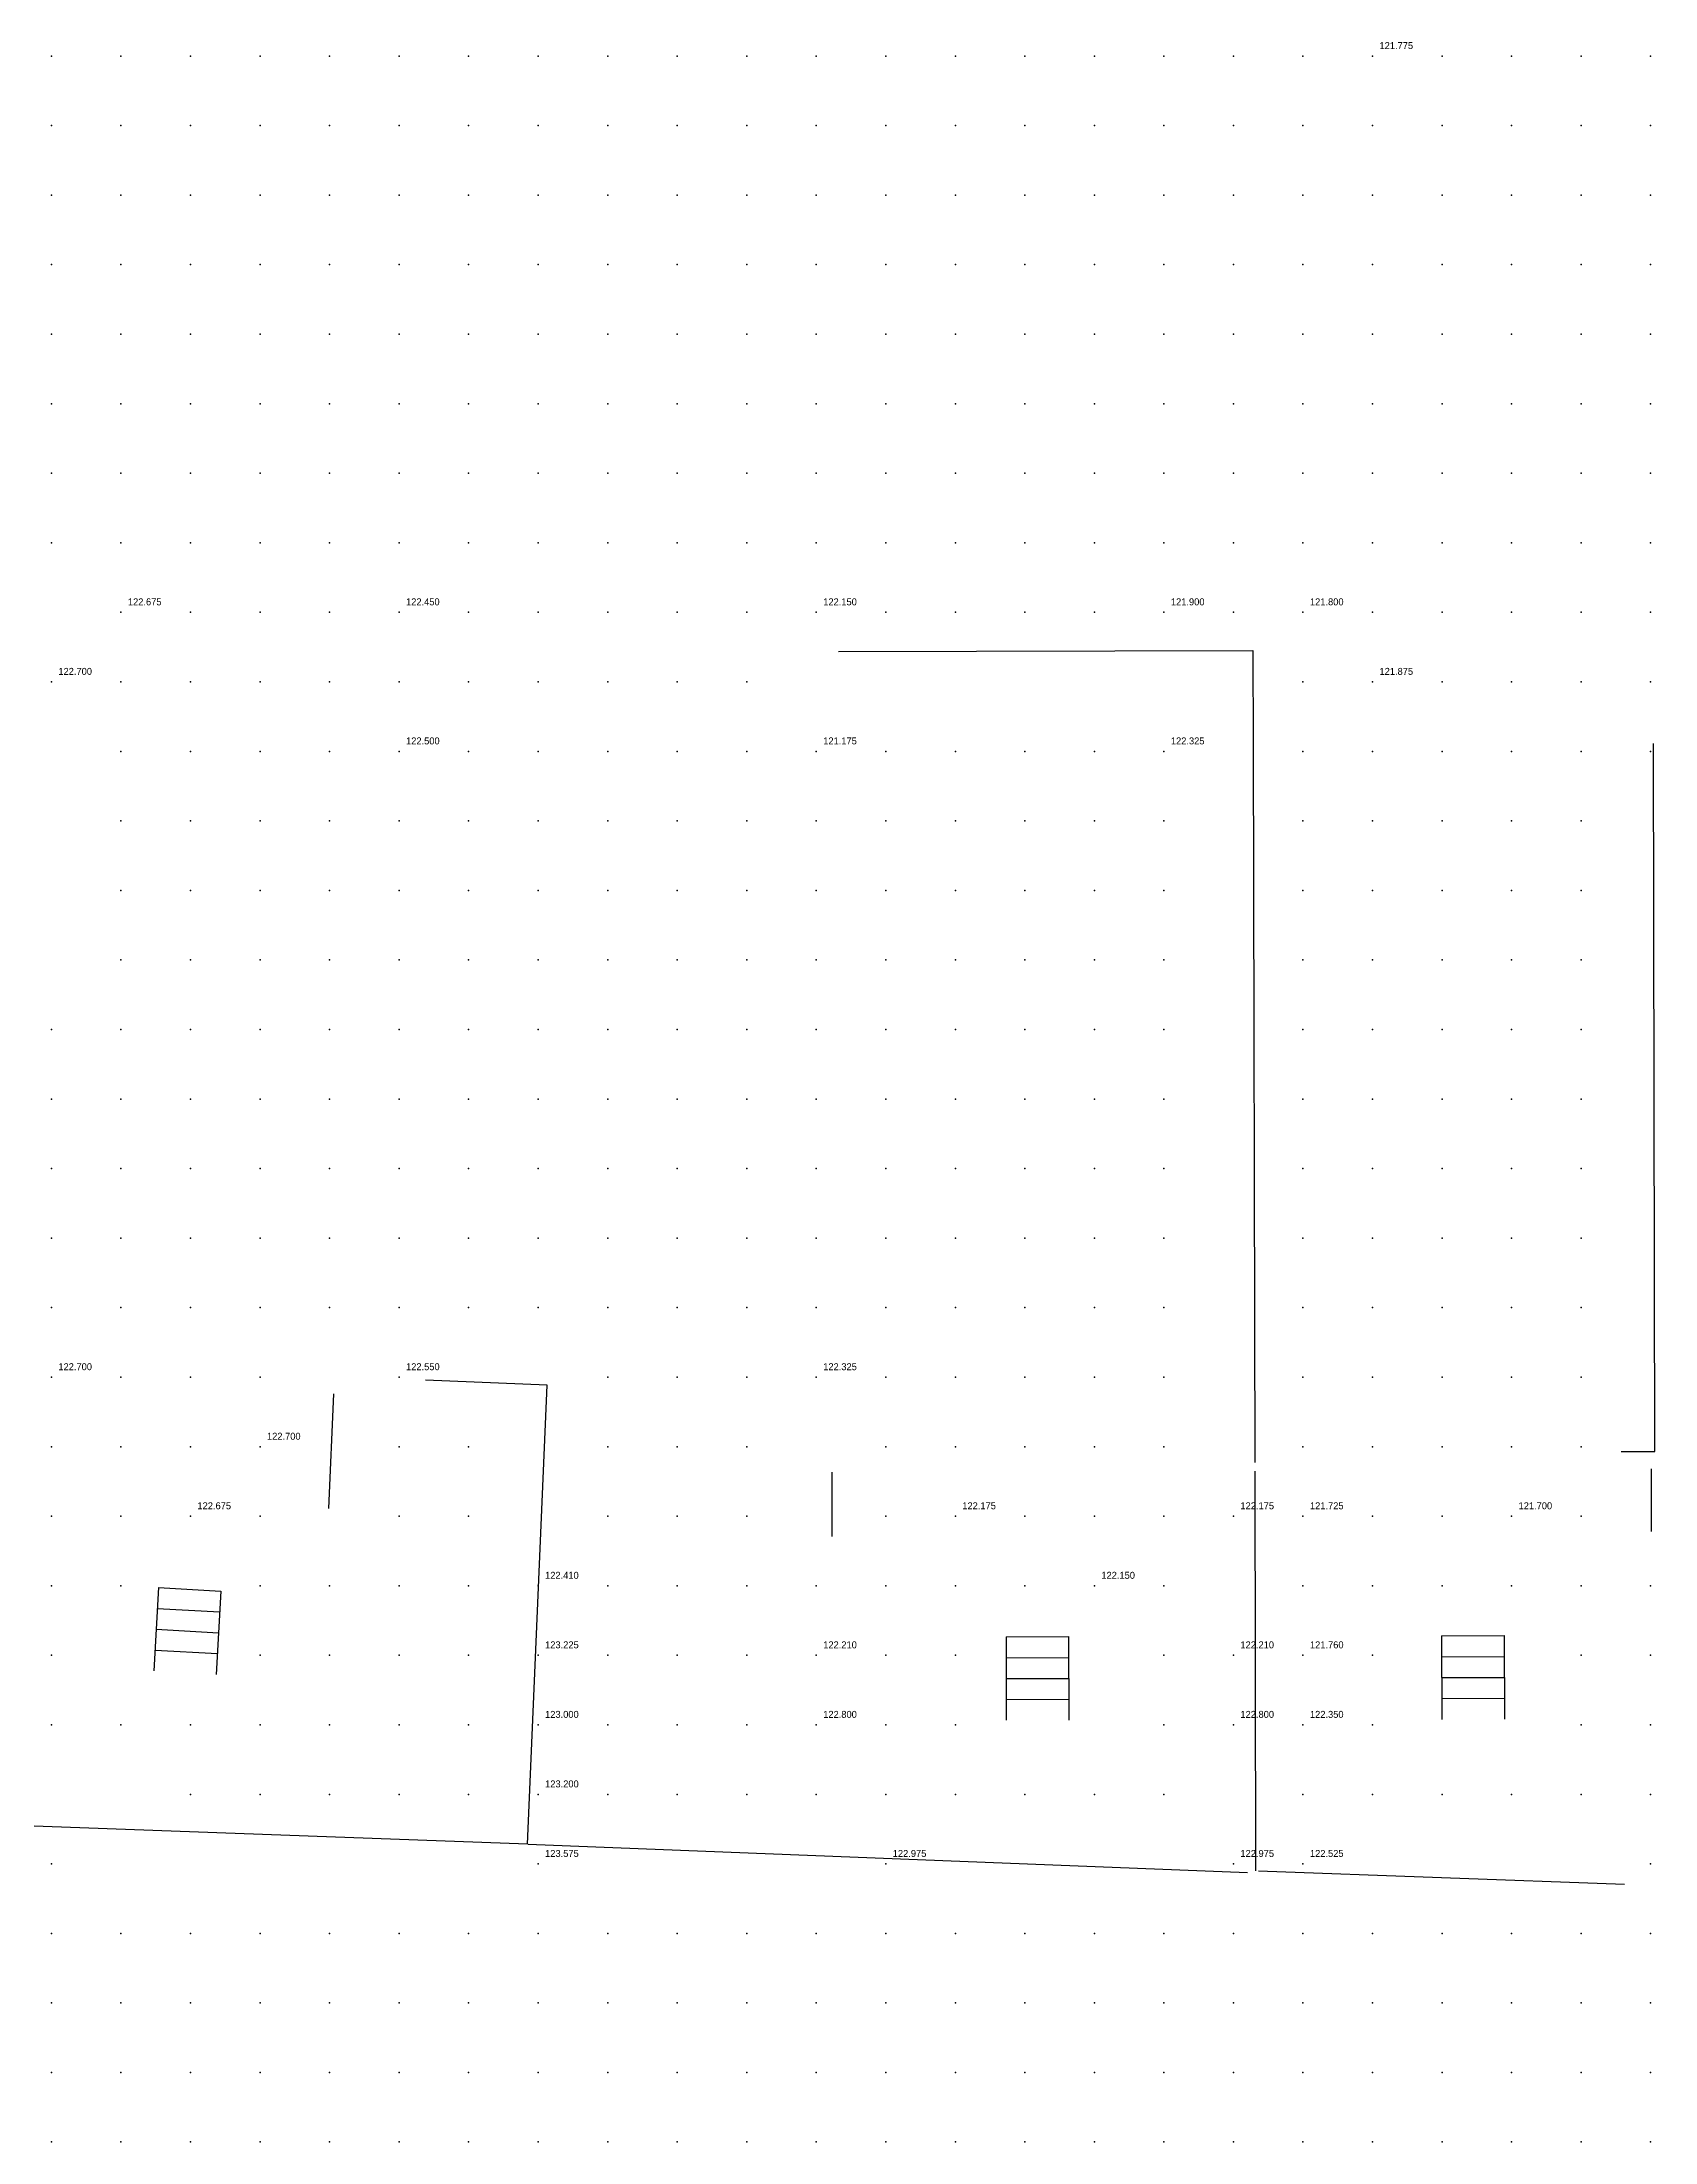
# Model space of a CAD drawing. Header units: metres. Extents: x 287878 to 288137, y 62805 to 63074.
# Drawn here: x 287969.86 to 287993.06, y 62979 to 63009.2 of the extents above; entities that cross this region are included whole.
import ezdxf

# ---------------------------------------------------------------- set-up
doc = ezdxf.new("R2010")
doc.units = ezdxf.units.M
for name, color, linetype in [('BARRIERS', 1, 'Continuous'), ('SURVEY_INTERP', 8, 'Continuous'), ('SURVEY_REAL', 3, 'Continuous')]:
    doc.layers.add(name, color=color, linetype=linetype)

msp = doc.modelspace()

# ---------------------------------------------------------------- linework, layer by layer
at = {"layer": 'BARRIERS'}
for p, q in [((287981.322, 63000.436), (287987.28, 63000.449)), ((287987.28, 63000.449), (287987.283, 62999.11)), ((287987.283, 62999.109), (287987.305, 62988.77)), ((287993.062, 62988.932), (287993.04, 62999.115)), ((287973.991, 62988.112), (287974.061, 62989.76)), ((287977.13, 62989.885), (287975.378, 62989.958)), ((287976.847, 62983.282), (287977.13, 62989.885)), ((287992.574, 62988.931), (287993.062, 62988.932)), ((287981.224, 62988.633), (287981.226, 62987.707)), ((287987.305, 62988.646), (287987.317, 62982.901)), ((287993.014, 62987.782), (287993.012, 62988.682)), ((287971.54, 62986.973), (287971.473, 62985.775)), ((287971.54, 62986.973), (287972.438, 62986.923)), ((287972.438, 62986.923), (287972.371, 62985.725)), ((287971.523, 62986.674), (287972.422, 62986.623)), ((287971.506, 62986.374), (287972.405, 62986.324)), ((287983.729, 62986.265), (287984.629, 62986.268)), ((287983.729, 62986.265), (287983.732, 62985.065)), ((287984.629, 62986.268), (287984.632, 62985.068)), ((287989.992, 62986.278), (287990.892, 62986.282)), ((287989.992, 62986.278), (287989.998, 62985.078)), ((287990.892, 62986.282), (287990.898, 62985.082)), ((287971.49, 62986.075), (287972.388, 62986.024)), ((287983.729, 62985.965), (287984.629, 62985.968)), ((287989.994, 62985.978), (287990.894, 62985.982)), ((287983.73, 62985.665), (287984.63, 62985.668)), ((287989.995, 62985.678), (287990.895, 62985.682)), ((287983.731, 62985.365), (287984.631, 62985.368)), ((287989.997, 62985.378), (287990.896, 62985.382)), ((287976.847, 62983.282), (287968.891, 62983.573)), ((287976.855, 62983.283), (287987.202, 62982.874)), ((287987.36, 62982.899), (287992.623, 62982.707))]:
    msp.add_line(p, q, dxfattribs=at)
at = {"layer": 'SURVEY_INTERP'}
for p in [(287970, 63009, 122.015), (287971, 63009, 121.918), (287972, 63009, 121.835), (287973, 63009, 121.766), (287974, 63009, 121.708), (287975, 63009, 121.662), (287976, 63009, 121.629), (287977, 63009, 121.611), (287978, 63009, 121.613), (287979, 63009, 121.641), (287980, 63009, 121.69), (287981, 63009, 121.723), (287982, 63009, 121.7), (287983, 63009, 121.62), (287984, 63009, 121.521), (287985, 63009, 121.445), (287986, 63009, 121.41), (287987, 63009, 121.438), (287988, 63009, 121.585), (287990, 63009, 121.555), (287991, 63009, 121.326), (287992, 63009, 121.214), (287993, 63009, 121.193), (287970, 63008, 122.003), (287971, 63008, 121.924), (287972, 63008, 121.853), (287973, 63008, 121.791), (287974, 63008, 121.736), (287975, 63008, 121.689), (287976, 63008, 121.651), (287977, 63008, 121.624), (287978, 63008, 121.609), (287979, 63008, 121.607), (287980, 63008, 121.612), (287981, 63008, 121.61), (287982, 63008, 121.585), (287983, 63008, 121.536), (287984, 63008, 121.477), (287985, 63008, 121.428), (287986, 63008, 121.402), (287987, 63008, 121.417), (287988, 63008, 121.498), (287989, 63008, 121.573), (287990, 63008, 121.455), (287991, 63008, 121.298), (287992, 63008, 121.204), (287993, 63008, 121.175), (287970, 63007, 122.008), (287971, 63007, 121.942), (287972, 63007, 121.88), (287973, 63007, 121.823), (287974, 63007, 121.771), (287975, 63007, 121.723), (287976, 63007, 121.681), (287977, 63007, 121.645), (287978, 63007, 121.617), (287979, 63007, 121.596), (287980, 63007, 121.58), (287981, 63007, 121.561), (287982, 63007, 121.534), (287983, 63007, 121.498), (287984, 63007, 121.458), (287985, 63007, 121.422), (287986, 63007, 121.397), (287987, 63007, 121.389), (287988, 63007, 121.398), (287989, 63007, 121.393), (287990, 63007, 121.336), (287991, 63007, 121.254), (287992, 63007, 121.186), (287993, 63007, 121.145), (287970, 63006, 122.029), (287971, 63006, 121.973), (287972, 63006, 121.919), (287973, 63006, 121.866), (287974, 63006, 121.816), (287975, 63006, 121.767), (287976, 63006, 121.721), (287977, 63006, 121.677), (287978, 63006, 121.639), (287979, 63006, 121.608), (287980, 63006, 121.58), (287981, 63006, 121.554), (287982, 63006, 121.525), (287983, 63006, 121.494), (287984, 63006, 121.463), (287985, 63006, 121.434), (287986, 63006, 121.409), (287987, 63006, 121.388), (287988, 63006, 121.367), (287989, 63006, 121.338), (287990, 63006, 121.292), (287991, 63006, 121.235), (287992, 63006, 121.179), (287993, 63006, 121.131), (287970, 63005, 122.067), (287971, 63005, 122.021), (287972, 63005, 121.973), (287973, 63005, 121.924), (287974, 63005, 121.875), (287975, 63005, 121.827), (287976, 63005, 121.775), (287977, 63005, 121.723), (287978, 63005, 121.675), (287979, 63005, 121.636), (287980, 63005, 121.605), (287981, 63005, 121.576), (287982, 63005, 121.547), (287983, 63005, 121.517), (287984, 63005, 121.49), (287985, 63005, 121.467), (287986, 63005, 121.445), (287987, 63005, 121.421), (287988, 63005, 121.39), (287989, 63005, 121.351), (287990, 63005, 121.302), (287991, 63005, 121.247), (287992, 63005, 121.193), (287993, 63005, 121.14), (287970, 63004, 122.126), (287971, 63004, 122.093), (287972, 63004, 122.049), (287973, 63004, 121.999), (287974, 63004, 121.955), (287975, 63004, 121.91), (287976, 63004, 121.851), (287977, 63004, 121.783), (287978, 63004, 121.722), (287979, 63004, 121.679), (287980, 63004, 121.651), (287981, 63004, 121.626), (287982, 63004, 121.593), (287983, 63004, 121.56), (287984, 63004, 121.536), (287985, 63004, 121.523), (287986, 63004, 121.511), (287987, 63004, 121.489), (287988, 63004, 121.456), (287989, 63004, 121.408), (287990, 63004, 121.348), (287991, 63004, 121.287), (287992, 63004, 121.23), (287993, 63004, 121.177), (287970, 63003, 122.212), (287971, 63003, 122.21), (287972, 63003, 122.157), (287973, 63003, 122.092), (287974, 63003, 122.062), (287975, 63003, 122.037), (287976, 63003, 121.962), (287977, 63003, 121.859), (287978, 63003, 121.775), (287979, 63003, 121.73), (287980, 63003, 121.723), (287981, 63003, 121.718), (287982, 63003, 121.671), (287983, 63003, 121.618), (287984, 63003, 121.596), (287985, 63003, 121.604), (287986, 63003, 121.611), (287987, 63003, 121.592), (287988, 63003, 121.559), (287989, 63003, 121.501), (287990, 63003, 121.421), (287991, 63003, 121.345), (287992, 63003, 121.291), (287993, 63003, 121.249), (287970, 63002, 122.333), (287971, 63002, 122.429), (287972, 63002, 122.31), (287973, 63002, 122.187), (287974, 63002, 122.197), (287975, 63002, 122.249), (287976, 63002, 122.121), (287977, 63002, 121.943), (287978, 63002, 121.821), (287979, 63002, 121.776), (287980, 63002, 121.831), (287981, 63002, 121.909), (287982, 63002, 121.792), (287983, 63002, 121.677), (287984, 63002, 121.658), (287985, 63002, 121.71), (287986, 63002, 121.76), (287987, 63002, 121.713), (287988, 63002, 121.695), (287989, 63002, 121.623), (287990, 63002, 121.512), (287991, 63002, 121.409), (287992, 63002, 121.371), (287993, 63002, 121.381), (287972, 63001, 122.423), (287973, 63001, 122.241), (287974, 63001, 122.292), (287976, 63001, 122.242), (287977, 63001, 122.001), (287978, 63001, 121.845), (287979, 63001, 121.784), (287980, 63001, 121.893), (287982, 63001, 121.866), (287983, 63001, 121.7), (287984, 63001, 121.703), (287985, 63001, 121.796), (287987, 63001, 121.789), (287989, 63001, 121.736), (287990, 63001, 121.613), (287991, 63001, 121.461), (287992, 63001, 121.424), (287971, 63000, 122.418), (287972, 63000, 122.324), (287973, 63000, 122.236), (287974, 63000, 122.283), (287975, 63000, 122.342), (287976, 63000, 122.226), (287977, 63000, 122.017), (287978, 63000, 121.842), (287979, 63000, 121.728), (287980, 63000, 121.673), (287988, 63000, 121.777), (287990, 63000, 121.687), (287991, 63000, 121.484), (287992, 63000, 121.399), (287993, 63000, 121.393), (287971, 62999, 122.244), (287972, 62999, 122.217), (287973, 62999, 122.207), (287974, 62999, 122.316), (287976, 62999, 122.27), (287977, 62999, 122.01), (287978, 62999, 121.824), (287979, 62999, 121.668), (287980, 62999, 121.448), (287982, 62999, 121.434), (287983, 62999, 121.608), (287984, 62999, 121.735), (287985, 62999, 121.983), (287988, 62999, 121.751), (287989, 62999, 121.725), (287990, 62999, 121.611), (287991, 62999, 121.459), (287992, 62999, 121.358), (287971, 62998, 122.182), (287972, 62998, 122.159), (287973, 62998, 122.16), (287974, 62998, 122.223), (287975, 62998, 122.288), (287976, 62998, 122.156), (287977, 62998, 121.964), (287978, 62998, 121.807), (287979, 62998, 121.667), (287980, 62998, 121.509), (287981, 62998, 121.397), (287982, 62998, 121.484), (287983, 62998, 121.595), (287984, 62998, 121.698), (287985, 62998, 121.858), (287986, 62998, 121.988), (287988, 62998, 121.681), (287989, 62998, 121.597), (287990, 62998, 121.509), (287991, 62998, 121.408), (287992, 62998, 121.32), (287971, 62997, 122.156), (287972, 62997, 122.126), (287973, 62997, 122.107), (287974, 62997, 122.106), (287975, 62997, 122.09), (287976, 62997, 122.016), (287977, 62997, 121.905), (287978, 62997, 121.795), (287979, 62997, 121.694), (287980, 62997, 121.607), (287981, 62997, 121.556), (287982, 62997, 121.564), (287983, 62997, 121.599), (287984, 62997, 121.645), (287985, 62997, 121.699), (287986, 62997, 121.724), (287988, 62997, 121.59), (287989, 62997, 121.515), (287990, 62997, 121.441), (287991, 62997, 121.364), (287992, 62997, 121.289), (287971, 62996, 122.152), (287972, 62996, 122.112), (287973, 62996, 122.077), (287974, 62996, 122.044), (287975, 62996, 122.003), (287976, 62996, 121.944), (287977, 62996, 121.869), (287978, 62996, 121.792), (287979, 62996, 121.721), (287980, 62996, 121.662), (287981, 62996, 121.624), (287982, 62996, 121.607), (287983, 62996, 121.606), (287984, 62996, 121.611), (287985, 62996, 121.616), (287986, 62996, 121.607), (287988, 62996, 121.519), (287989, 62996, 121.46), (287990, 62996, 121.398), (287991, 62996, 121.334), (287992, 62996, 121.271), (287970, 62995, 122.218), (287971, 62995, 122.168), (287972, 62995, 122.12), (287973, 62995, 122.074), (287974, 62995, 122.027), (287975, 62995, 121.976), (287976, 62995, 121.92), (287977, 62995, 121.859), (287978, 62995, 121.8), (287979, 62995, 121.746), (287980, 62995, 121.702), (287981, 62995, 121.667), (287982, 62995, 121.641), (287983, 62995, 121.621), (287984, 62995, 121.603), (287985, 62995, 121.584), (287986, 62995, 121.56), (287988, 62995, 121.481), (287989, 62995, 121.431), (287990, 62995, 121.378), (287991, 62995, 121.323), (287992, 62995, 121.267), (287970, 62994, 122.259), (287971, 62994, 122.206), (287972, 62994, 122.152), (287973, 62994, 122.097), (287974, 62994, 122.041), (287975, 62994, 121.983), (287976, 62994, 121.925), (287977, 62994, 121.87), (287978, 62994, 121.82), (287979, 62994, 121.779), (287980, 62994, 121.745), (287981, 62994, 121.715), (287982, 62994, 121.684), (287983, 62994, 121.652), (287984, 62994, 121.619), (287985, 62994, 121.586), (287986, 62994, 121.552), (287988, 62994, 121.472), (287989, 62994, 121.427), (287990, 62994, 121.379), (287991, 62994, 121.328), (287992, 62994, 121.277), (287970, 62993, 122.324), (287971, 62993, 122.269), (287972, 62993, 122.209), (287973, 62993, 122.147), (287974, 62993, 122.082), (287975, 62993, 122.015), (287976, 62993, 121.951), (287977, 62993, 121.895), (287978, 62993, 121.852), (287979, 62993, 121.824), (287980, 62993, 121.807), (287981, 62993, 121.786), (287982, 62993, 121.75), (287983, 62993, 121.704), (287984, 62993, 121.657), (287985, 62993, 121.613), (287986, 62993, 121.57), (287988, 62993, 121.486), (287989, 62993, 121.443), (287990, 62993, 121.398), (287991, 62993, 121.351), (287992, 62993, 121.302), (287970, 62992, 122.42), (287971, 62992, 122.362), (287972, 62992, 122.294), (287973, 62992, 122.226), (287974, 62992, 122.151), (287975, 62992, 122.068), (287976, 62992, 121.99), (287977, 62992, 121.93), (287978, 62992, 121.893), (287979, 62992, 121.885), (287980, 62992, 121.901), (287981, 62992, 121.905), (287982, 62992, 121.855), (287983, 62992, 121.781), (287984, 62992, 121.714), (287985, 62992, 121.657), (287986, 62992, 121.607), (287988, 62992, 121.52), (287989, 62992, 121.478), (287990, 62992, 121.434), (287991, 62992, 121.389), (287992, 62992, 121.341), (287970, 62991, 122.568), (287971, 62991, 122.484), (287972, 62991, 122.398), (287973, 62991, 122.343), (287974, 62991, 122.255), (287975, 62991, 122.14), (287976, 62991, 122.038), (287977, 62991, 121.967), (287978, 62991, 121.935), (287979, 62991, 121.954), (287980, 62991, 122.041), (287981, 62991, 122.118), (287982, 62991, 122.008), (287983, 62991, 121.873), (287984, 62991, 121.785), (287985, 62991, 121.716), (287986, 62991, 121.658), (287988, 62991, 121.568), (287989, 62991, 121.528), (287990, 62991, 121.487), (287991, 62991, 121.444), (287992, 62991, 121.396), (287971, 62990, 122.569), (287972, 62990, 122.507), (287973, 62990, 122.525), (287978, 62990, 121.969), (287979, 62990, 122.001), (287980, 62990, 122.142), (287982, 62990, 122.118), (287983, 62990, 121.955), (287984, 62990, 121.865), (287985, 62990, 121.786), (287986, 62990, 121.718), (287988, 62990, 121.629), (287989, 62990, 121.589), (287990, 62990, 121.552), (287991, 62990, 121.519), (287992, 62990, 121.468), (287970, 62989, 122.593), (287971, 62989, 122.56), (287972, 62989, 122.593), (287975, 62989, 122.27), (287976, 62989, 122.112), (287978, 62989, 121.99), (287979, 62989, 122.01), (287980, 62989, 122.083), (287982, 62989, 122.079), (287983, 62989, 122.05), (287984, 62989, 121.963), (287985, 62989, 121.869), (287986, 62989, 121.786), (287988, 62989, 121.694), (287989, 62989, 121.653), (287990, 62989, 121.62), (287991, 62989, 121.619), (287992, 62989, 121.556), (287970, 62988, 122.534), (287971, 62988, 122.574), (287973, 62988, 122.58), (287975, 62988, 122.256), (287976, 62988, 122.114), (287978, 62988, 122.006), (287979, 62988, 122.023), (287980, 62988, 122.058), (287982, 62988, 122.09), (287984, 62988, 122.043), (287985, 62988, 121.99), (287986, 62988, 121.872), (287989, 62988, 121.698), (287990, 62988, 121.664), (287992, 62988, 121.618), (287970, 62987, 122.528), (287971, 62987, 122.532), (287973, 62987, 122.474), (287974, 62987, 122.344), (287975, 62987, 122.206), (287976, 62987, 122.096), (287978, 62987, 122.024), (287979, 62987, 122.065), (287980, 62987, 122.129), (287981, 62987, 122.158), (287982, 62987, 122.115), (287983, 62987, 122.079), (287984, 62987, 122.046), (287986, 62987, 121.951), (287988, 62987, 121.767), (287989, 62987, 121.74), (287990, 62987, 121.685), (287991, 62987, 121.657), (287992, 62987, 121.612), (287993, 62987, 121.568), (287970, 62986, 122.587), (287973, 62986, 122.367), (287974, 62986, 122.261), (287975, 62986, 122.153), (287976, 62986, 122.069), (287978, 62986, 122.04), (287979, 62986, 122.122), (287980, 62986, 122.244), (287982, 62986, 122.217), (287983, 62986, 122.068), (287986, 62986, 121.914), (287989, 62986, 121.83), (287992, 62986, 121.628), (287993, 62986, 121.62), (287970, 62985, 122.802), (287971, 62985, 122.596), (287972, 62985, 122.434), (287973, 62985, 122.311), (287974, 62985, 122.202), (287975, 62985, 122.107), (287976, 62985, 122.038), (287978, 62985, 122.038), (287979, 62985, 122.15), (287980, 62985, 122.395), (287982, 62985, 122.362), (287983, 62985, 122.076), (287986, 62985, 121.885), (287989, 62985, 121.977), (287992, 62985, 121.681), (287993, 62985, 121.698), (287972, 62984, 122.47), (287973, 62984, 122.287), (287974, 62984, 122.16), (287975, 62984, 122.066), (287976, 62984, 122.003), (287978, 62984, 122.002), (287979, 62984, 122.095), (287980, 62984, 122.273), (287981, 62984, 122.412), (287982, 62984, 122.234), (287983, 62984, 122.016), (287984, 62984, 121.891), (287985, 62984, 121.837), (287986, 62984, 121.841), (287988, 62984, 122.027), (287989, 62984, 121.901), (287990, 62984, 121.771), (287991, 62984, 121.739), (287992, 62984, 121.783), (287993, 62984, 121.833), (287970, 62983, 123.617), (287970, 62982, 123.309), (287971, 62982, 122.786), (287972, 62982, 122.433), (287973, 62982, 122.215), (287974, 62982, 122.074), (287975, 62982, 121.978), (287976, 62982, 121.914), (287977, 62982, 121.878), (287978, 62982, 121.868), (287979, 62982, 121.879), (287980, 62982, 121.896), (287981, 62982, 121.893), (287982, 62982, 121.853), (287983, 62982, 121.792), (287984, 62982, 121.737), (287985, 62982, 121.7), (287986, 62982, 121.685), (287987, 62982, 121.684), (287988, 62982, 121.684), (287989, 62982, 121.682), (287990, 62982, 121.708), (287991, 62982, 121.833), (287992, 62982, 122.171), (287970, 62981, 122.827), (287971, 62981, 122.556), (287972, 62981, 122.316), (287973, 62981, 122.14), (287974, 62981, 122.014), (287975, 62981, 121.924), (287976, 62981, 121.86), (287977, 62981, 121.818), (287978, 62981, 121.795), (287979, 62981, 121.785), (287980, 62981, 121.778), (287981, 62981, 121.762), (287982, 62981, 121.732), (287983, 62981, 121.693), (287984, 62981, 121.655), (287985, 62981, 121.625), (287986, 62981, 121.608), (287987, 62981, 121.6), (287988, 62981, 121.599), (287989, 62981, 121.611), (287990, 62981, 121.655), (287991, 62981, 121.773), (287992, 62981, 122.001), (287993, 62981, 122.177), (287970, 62980, 122.488), (287971, 62980, 122.337), (287972, 62980, 122.182), (287973, 62980, 122.05), (287974, 62980, 121.944), (287975, 62980, 121.863), (287976, 62980, 121.802), (287977, 62980, 121.757), (287978, 62980, 121.726), (287979, 62980, 121.704), (287980, 62980, 121.685), (287981, 62980, 121.664), (287982, 62980, 121.637), (287983, 62980, 121.606), (287984, 62980, 121.577), (287985, 62980, 121.553), (287986, 62980, 121.536), (287987, 62980, 121.526), (287988, 62980, 121.526), (287989, 62980, 121.54), (287990, 62980, 121.579), (287991, 62980, 121.655), (287992, 62980, 121.761), (287993, 62980, 121.83), (287970, 62979, 122.263), (287971, 62979, 122.164), (287972, 62979, 122.057), (287973, 62979, 121.957), (287974, 62979, 121.87), (287975, 62979, 121.798), (287976, 62979, 121.741), (287977, 62979, 121.695), (287978, 62979, 121.66), (287979, 62979, 121.631), (287980, 62979, 121.606), (287981, 62979, 121.582), (287982, 62979, 121.556), (287983, 62979, 121.529), (287984, 62979, 121.504), (287985, 62979, 121.483), (287986, 62979, 121.467), (287987, 62979, 121.457), (287988, 62979, 121.456), (287989, 62979, 121.467), (287990, 62979, 121.494), (287991, 62979, 121.539), (287992, 62979, 121.594), (287993, 62979, 121.639)]:
    msp.add_point(p, dxfattribs=at)
at = {"layer": 'SURVEY_REAL'}
for p in [(287989, 63009, 121.775), (287971, 63001, 122.675), (287975, 63001, 122.45), (287981, 63001, 122.15), (287986, 63001, 121.9), (287988, 63001, 121.8), (287993, 63001, 121.5), (287970, 63000, 122.7), (287989, 63000, 121.875), (287975, 62999, 122.5), (287981, 62999, 121.175), (287986, 62999, 122.325), (287993, 62999, 121.5), (287970, 62990, 122.7), (287975, 62990, 122.55), (287981, 62990, 122.325), (287973, 62989, 122.7), (287972, 62988, 122.675), (287983, 62988, 122.175), (287987, 62988, 122.175), (287988, 62988, 121.725), (287991, 62988, 121.7), (287977, 62987, 122.41), (287985, 62987, 122.15), (287977, 62986, 123.225), (287981, 62986, 122.21), (287987, 62986, 122.21), (287988, 62986, 121.76), (287977, 62985, 123), (287981, 62985, 122.8), (287987, 62985, 122.8), (287988, 62985, 122.35), (287977, 62984, 123.2), (287977, 62983, 123.575), (287982, 62983, 122.975), (287987, 62983, 122.975), (287988, 62983, 122.525), (287993, 62983, 122.55), (287993, 62982, 122.55)]:
    msp.add_point(p, dxfattribs=at)

# ---------------------------------------------------------------- texts
for s, p in [('121.775', (287989.1, 63009.1, 121.775)), ('122.675', (287971.1, 63001.1, 122.675)), ('122.450', (287975.1, 63001.1, 122.45)), ('122.150', (287981.1, 63001.1, 122.15)), ('121.900', (287986.1, 63001.1, 121.9)), ('121.800', (287988.1, 63001.1, 121.8)), ('122.700', (287970.1, 63000.1, 122.7)), ('121.875', (287989.1, 63000.1, 121.875)), ('122.500', (287975.1, 62999.1, 122.5)), ('121.175', (287981.1, 62999.1, 121.175)), ('122.325', (287986.1, 62999.1, 122.325)), ('122.700', (287970.1, 62990.1, 122.7)), ('122.550', (287975.1, 62990.1, 122.55)), ('122.325', (287981.1, 62990.1, 122.325)), ('122.700', (287973.1, 62989.1, 122.7)), ('122.675', (287972.1, 62988.1, 122.675)), ('122.175', (287983.1, 62988.1, 122.175)), ('122.175', (287987.1, 62988.1, 122.175)), ('121.725', (287988.1, 62988.1, 121.725)), ('121.700', (287991.1, 62988.1, 121.7)), ('122.410', (287977.1, 62987.1, 122.41)), ('122.150', (287985.1, 62987.1, 122.15)), ('123.225', (287977.1, 62986.1, 123.225)), ('122.210', (287981.1, 62986.1, 122.21)), ('122.210', (287987.1, 62986.1, 122.21)), ('121.760', (287988.1, 62986.1, 121.76)), ('123.000', (287977.1, 62985.1, 123)), ('122.800', (287981.1, 62985.1, 122.8)), ('122.800', (287987.1, 62985.1, 122.8)), ('122.350', (287988.1, 62985.1, 122.35)), ('123.200', (287977.1, 62984.1, 123.2)), ('123.575', (287977.1, 62983.1, 123.575)), ('122.975', (287982.1, 62983.1, 122.975)), ('122.975', (287987.1, 62983.1, 122.975)), ('122.525', (287988.1, 62983.1, 122.525))]:
    msp.add_text(s, height=0.1, dxfattribs=at).set_placement(p)

doc.saveas('drawing.dxf')
